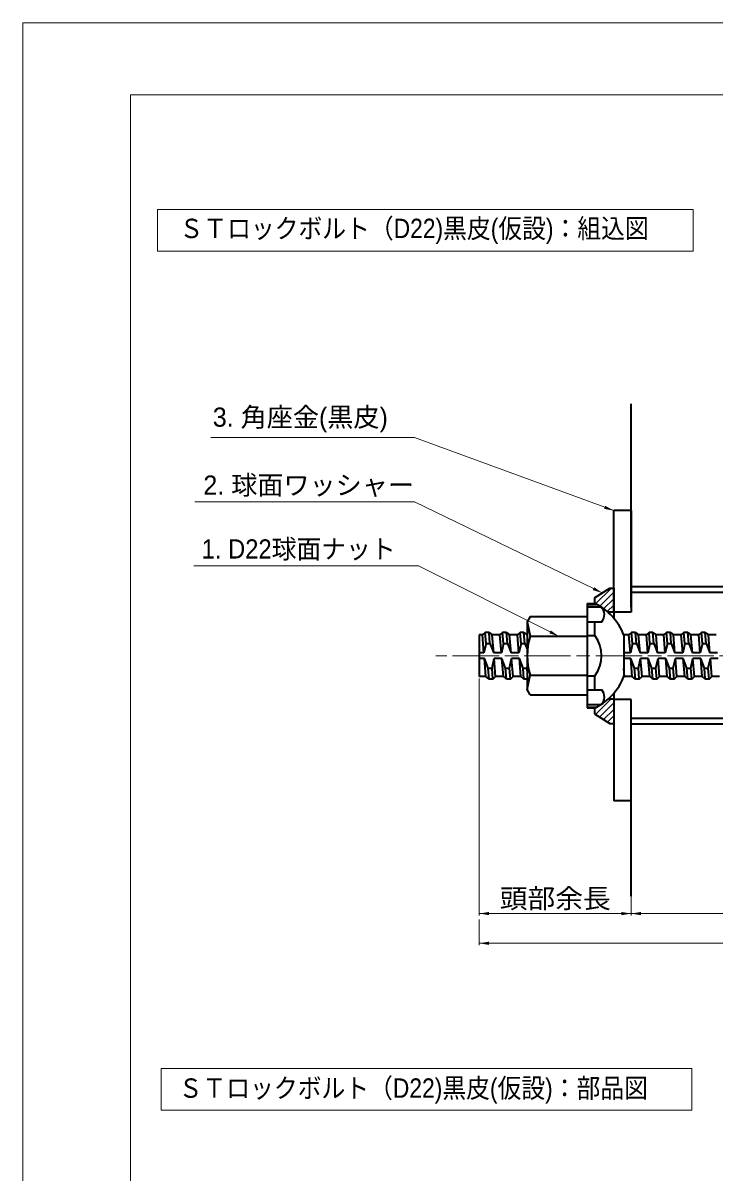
# Model space of a CAD drawing. Units: millimetres at full size, sheet at 1:2; details may follow other scales. Extents: x 2048 to 3730, y 1125 to 2313.
# Drawn here: x 2048 to 2405, y 1719 to 2313 of the extents above; entities that cross this region are included whole.
import ezdxf
from ezdxf.enums import TextEntityAlignment as Align

# ---------------------------------------------------------------- set-up
doc = ezdxf.new("R2010")
doc.units = ezdxf.units.MM
doc.header["$LTSCALE"] = 2
doc.linetypes.add('CHAIN', pattern=[18.5, 12, -1.5, 3.5, -1.5])
for name, color, linetype, lineweight in [('1 外形線', 7, 'Continuous', 35), ('2 細い実線', 2, 'Continuous', 20), ('4中心線', 1, 'CHAIN', 15), ('5 想像線', 7, 'Continuous', 13), ('6寸法線', 4, 'Continuous', 13), ('7 枠・タイトル', 7, 'Continuous', 13), ('Defpoints_2', 7, 'Continuous', 13)]:
    doc.layers.add(name, color=color, linetype=linetype, lineweight=lineweight)
doc.styles.add('ＭＳ Ｐゴシック', font='')
doc.styles.get('ＭＳ Ｐゴシック').set_extended_font_data('MS PGothic')
pattern_1 = [(45, (1424.96, 1747.624), (-1.6838, 1.6838), [])]

# ---------------------------------------------------------------- blocks, each defined once
blk = doc.blocks.new('filled_arrow')
at = {"color": 0, "linetype": 'Continuous', "lineweight": -2}
blk.add_solid([(7.5, 1.25), (0, 0), (7.5, -1.25)], dxfattribs=at)

msp = doc.modelspace()

# ---------------------------------------------------------------- hatches: boundary and pattern name
at = {"layer": '2 細い実線'}
h = msp.add_hatch(dxfattribs=at)
h.set_pattern_fill('USER', color=3, style=0, pattern_type=2)
h.set_pattern_definition(pattern_1)
h.paths.add_polyline_path([(2342.924, 2016.04), (2342.924, 2013.152, -0.0702), (2349.924, 2008.54), (2352.924, 2008.54), (2352.924, 2021.04), (2350.924, 2021.04)])
h = msp.add_hatch(dxfattribs=at)
h.set_pattern_fill('USER', color=3, style=0, pattern_type=2)
h.set_pattern_definition(pattern_1)
h.paths.add_polyline_path([(2352.924, 1963.54), (2349.924, 1963.54, -0.0702), (2342.924, 1958.928), (2342.924, 1956.04), (2350.924, 1951.04), (2352.924, 1951.04)])

# ---------------------------------------------------------------- linework, layer by layer
at = {"layer": '1 外形線'}
for p, q in [((2361.924, 2011.16), (2361.927, 2116.308)), ((2352.924, 2008.65), (2352.925, 2061.049)), ((2361.925, 2061.049), (2352.925, 2061.049)), ((2361.925, 2061.049), (2352.925, 2061.049)), ((2361.925, 2061.049), (2361.924, 2008.649)), ((2342.924, 2016.04), (2350.924, 2021.04)), ((2350.924, 2021.04), (2352.924, 2021.04)), ((2352.924, 2021.04), (2352.924, 2005.488)), ((2561.161, 2021.655), (2361.922, 2021.661)), ((2342.924, 2016.04), (2342.924, 2013.04)), ((2561.16, 2018.655), (2361.922, 2018.661)), ((2339.157, 2013.04), (2339.157, 1959.04)), ((2339.157, 2013.04), (2343.157, 2013.04)), ((2339.157, 2012.586), (2344.057, 2012.586)), ((2339.157, 2011.325), (2346.227, 2011.325)), ((2343.157, 2012.586), (2343.157, 2013.04)), ((2352.924, 2008.54), (2349.924, 2008.54)), ((2361.924, 2008.649), (2352.924, 2008.65)), ((2309.72, 2006.248), (2308.157, 2003.54)), ((2308.157, 2003.54), (2308.157, 1968.54)), ((2308.157, 2003.54), (2309.72, 1996.144)), ((2309.72, 2006.248), (2339.157, 2006.248)), ((2339.157, 2003.586), (2346.701, 2003.586)), ((2343.157, 1996.433), (2343.157, 2003.586)), ((2283.412, 1996.803), (2283.413, 1975.303)), ((2285.078, 1996.785), (2283.412, 1996.785)), ((2286.471, 1998.135), (2285.078, 1996.785)), ((2285.842, 1987.535), (2285.078, 1996.785)), ((2288.472, 1998.134), (2286.471, 1998.135)), ((2286.947, 1992.385), (2286.471, 1998.135)), ((2288.946, 1992.385), (2288.472, 1998.134)), ((2288.472, 1998.134), (2290.088, 1996.785)), ((2294.101, 1996.785), (2290.088, 1996.785)), ((2290.852, 1987.535), (2290.088, 1996.785)), ((2295.494, 1998.135), (2294.101, 1996.785)), ((2294.865, 1987.535), (2294.101, 1996.785)), ((2297.495, 1998.134), (2295.494, 1998.135)), ((2295.97, 1992.385), (2295.494, 1998.135)), ((2297.969, 1992.384), (2297.495, 1998.134)), ((2297.495, 1998.134), (2299.111, 1996.785)), ((2303.124, 1996.785), (2299.111, 1996.785)), ((2299.875, 1987.535), (2299.111, 1996.785)), ((2304.517, 1998.135), (2303.124, 1996.785)), ((2303.888, 1987.535), (2303.124, 1996.785)), ((2306.518, 1998.134), (2304.517, 1998.135)), ((2304.993, 1992.384), (2304.517, 1998.135)), ((2306.992, 1992.384), (2306.518, 1998.134)), ((2306.518, 1998.134), (2308.134, 1996.785)), ((2308.157, 1996.785), (2308.134, 1996.785)), ((2308.157, 1996.504), (2308.134, 1996.785)), ((2309.72, 1996.144), (2339.157, 1996.144)), ((2339.157, 1996.433), (2343.157, 1996.433)), ((2360.745, 1996.785), (2358.157, 1996.785)), ((2358.157, 1996.609), (2358.157, 1975.472)), ((2362.138, 1998.134), (2360.745, 1996.785)), ((2361.509, 1987.535), (2360.745, 1996.785)), ((2364.138, 1998.135), (2362.138, 1998.134)), ((2362.614, 1992.384), (2362.138, 1998.134)), ((2364.138, 1998.135), (2365.755, 1996.785)), ((2364.613, 1992.384), (2364.138, 1998.134)), ((2369.769, 1996.785), (2365.755, 1996.785)), ((2366.52, 1987.534), (2365.755, 1996.785)), ((2371.162, 1998.134), (2369.769, 1996.785)), ((2370.533, 1987.534), (2369.769, 1996.785)), ((2373.162, 1998.134), (2371.162, 1998.134)), ((2371.638, 1992.384), (2371.162, 1998.134)), ((2373.162, 1998.134), (2374.779, 1996.785)), ((2373.638, 1992.384), (2373.162, 1998.134)), ((2378.793, 1996.784), (2374.779, 1996.785)), ((2375.543, 1987.534), (2374.779, 1996.785)), ((2379.557, 1987.534), (2378.792, 1996.783)), ((2380.186, 1998.134), (2378.793, 1996.784)), ((2382.186, 1998.134), (2380.186, 1998.134)), ((2380.661, 1992.384), (2380.186, 1998.134)), ((2382.186, 1998.134), (2383.803, 1996.784)), ((2382.661, 1992.384), (2382.186, 1998.134)), ((2384.567, 1987.534), (2383.803, 1996.784)), ((2387.816, 1996.784), (2383.803, 1996.784)), ((2389.21, 1998.134), (2387.816, 1996.784)), ((2388.581, 1987.534), (2387.816, 1996.784)), ((2391.21, 1998.133), (2389.21, 1998.134)), ((2389.685, 1992.384), (2389.21, 1998.134)), ((2391.21, 1998.133), (2392.827, 1996.783)), ((2391.685, 1992.383), (2391.21, 1998.133)), ((2396.84, 1996.784), (2392.827, 1996.784)), ((2393.591, 1987.534), (2392.827, 1996.783)), ((2398.234, 1998.133), (2396.84, 1996.784)), ((2397.605, 1987.533), (2396.84, 1996.784)), ((2400.233, 1998.133), (2398.234, 1998.133)), ((2398.709, 1992.384), (2398.234, 1998.133)), ((2400.233, 1998.133), (2401.851, 1996.784)), ((2400.709, 1992.383), (2400.233, 1998.133)), ((2405.864, 1996.784), (2401.851, 1996.784)), ((2402.615, 1987.533), (2401.851, 1996.784)), ((2286.947, 1992.385), (2285.842, 1987.535)), ((2286.947, 1992.385), (2288.946, 1992.385)), ((2288.946, 1992.385), (2290.852, 1987.535)), ((2295.97, 1992.385), (2294.865, 1987.535)), ((2295.97, 1992.385), (2297.969, 1992.384)), ((2297.969, 1992.384), (2299.875, 1987.535)), ((2304.993, 1992.384), (2303.888, 1987.535)), ((2304.993, 1992.384), (2306.992, 1992.384)), ((2306.992, 1992.384), (2308.157, 1989.42)), ((2362.614, 1992.384), (2361.509, 1987.535)), ((2362.614, 1992.384), (2364.613, 1992.384)), ((2364.613, 1992.384), (2366.52, 1987.534)), ((2371.638, 1992.384), (2370.533, 1987.534)), ((2371.638, 1992.384), (2373.638, 1992.384)), ((2373.638, 1992.384), (2375.543, 1987.534)), ((2380.661, 1992.384), (2379.557, 1987.534)), ((2380.661, 1992.384), (2382.661, 1992.384)), ((2382.661, 1992.384), (2384.567, 1987.534)), ((2389.685, 1992.384), (2388.581, 1987.534)), ((2389.685, 1992.384), (2391.685, 1992.383)), ((2391.685, 1992.383), (2393.591, 1987.534)), ((2398.709, 1992.384), (2397.605, 1987.533)), ((2398.709, 1992.384), (2400.709, 1992.383)), ((2400.709, 1992.383), (2402.615, 1987.533)), ((2285.842, 1987.535), (2283.412, 1987.535)), ((2286.09, 1984.536), (2283.412, 1984.535)), ((2287.996, 1979.685), (2286.09, 1984.536)), ((2286.854, 1975.285), (2286.09, 1984.536)), ((2289.996, 1979.685), (2291.1, 1984.536)), ((2294.865, 1987.535), (2290.852, 1987.535)), ((2295.113, 1984.535), (2291.1, 1984.535)), ((2291.864, 1975.285), (2291.1, 1984.535)), ((2297.019, 1979.685), (2295.113, 1984.535)), ((2295.877, 1975.285), (2295.113, 1984.535)), ((2299.019, 1979.685), (2300.123, 1984.535)), ((2303.888, 1987.535), (2299.875, 1987.535)), ((2304.136, 1984.535), (2300.123, 1984.535)), ((2300.887, 1975.285), (2300.123, 1984.535)), ((2306.042, 1979.684), (2304.136, 1984.535)), ((2304.9, 1975.285), (2304.136, 1984.535)), ((2361.509, 1987.535), (2358.157, 1987.535)), ((2361.757, 1984.535), (2358.157, 1984.534)), ((2362.521, 1975.284), (2361.757, 1984.535)), ((2363.663, 1979.684), (2361.757, 1984.535)), ((2365.663, 1979.685), (2366.767, 1984.534)), ((2370.533, 1987.534), (2366.52, 1987.534)), ((2370.781, 1984.535), (2366.767, 1984.534)), ((2367.531, 1975.285), (2366.767, 1984.534)), ((2371.545, 1975.284), (2370.781, 1984.535)), ((2372.687, 1979.684), (2370.781, 1984.535)), ((2374.687, 1979.685), (2375.791, 1984.534)), ((2379.557, 1987.534), (2375.543, 1987.534)), ((2376.555, 1975.284), (2375.791, 1984.534)), ((2379.805, 1984.534), (2375.791, 1984.534)), ((2380.569, 1975.284), (2379.805, 1984.534)), ((2381.71, 1979.684), (2379.805, 1984.534)), ((2383.711, 1979.684), (2384.815, 1984.534)), ((2388.581, 1987.534), (2384.567, 1987.534)), ((2385.579, 1975.284), (2384.815, 1984.534)), ((2388.828, 1984.533), (2384.815, 1984.534)), ((2389.593, 1975.284), (2388.828, 1984.533)), ((2390.734, 1979.684), (2388.828, 1984.533)), ((2392.734, 1979.684), (2393.839, 1984.534)), ((2397.604, 1987.534), (2393.591, 1987.534)), ((2397.852, 1984.534), (2393.839, 1984.534)), ((2394.603, 1975.284), (2393.839, 1984.533)), ((2398.617, 1975.284), (2397.852, 1984.534)), ((2399.758, 1979.683), (2397.852, 1984.534)), ((2401.758, 1979.684), (2402.862, 1984.534)), ((2406.629, 1987.533), (2402.615, 1987.533)), ((2403.626, 1975.284), (2402.862, 1984.534)), ((2406.876, 1984.533), (2402.862, 1984.534)), ((2287.996, 1979.685), (2289.996, 1979.685)), ((2288.471, 1973.935), (2287.996, 1979.685)), ((2290.471, 1973.934), (2289.996, 1979.685)), ((2297.019, 1979.685), (2299.019, 1979.685)), ((2297.494, 1973.935), (2297.019, 1979.685)), ((2299.494, 1973.934), (2299.019, 1979.685)), ((2306.042, 1979.684), (2308.042, 1979.685)), ((2306.517, 1973.934), (2306.042, 1979.684)), ((2308.042, 1979.685), (2308.158, 1980.195)), ((2308.158, 1978.281), (2308.042, 1979.685)), ((2358.507, 1975.285), (2358.157, 1979.522)), ((2363.663, 1979.684), (2365.663, 1979.685)), ((2364.138, 1973.934), (2363.663, 1979.684)), ((2366.137, 1973.934), (2365.663, 1979.685)), ((2372.687, 1979.684), (2374.687, 1979.685)), ((2373.162, 1973.934), (2372.687, 1979.684)), ((2375.161, 1973.934), (2374.687, 1979.685)), ((2382.185, 1973.934), (2381.71, 1979.684)), ((2381.71, 1979.684), (2383.71, 1979.684)), ((2384.185, 1973.934), (2383.71, 1979.684)), ((2391.209, 1973.934), (2390.734, 1979.684)), ((2390.734, 1979.684), (2392.734, 1979.684)), ((2393.209, 1973.933), (2392.734, 1979.684)), ((2399.758, 1979.683), (2401.758, 1979.684)), ((2400.234, 1973.933), (2399.758, 1979.683)), ((2402.233, 1973.933), (2401.758, 1979.684)), ((2286.854, 1975.285), (2283.413, 1975.285)), ((2288.471, 1973.935), (2286.854, 1975.285)), ((2290.471, 1973.934), (2288.471, 1973.935)), ((2290.471, 1973.934), (2291.864, 1975.285)), ((2295.877, 1975.285), (2291.864, 1975.285)), ((2297.494, 1973.935), (2295.877, 1975.285)), ((2299.494, 1973.934), (2297.494, 1973.935)), ((2299.494, 1973.934), (2300.887, 1975.285)), ((2304.9, 1975.285), (2300.887, 1975.285)), ((2306.517, 1973.934), (2304.9, 1975.285)), ((2308.158, 1973.934), (2306.517, 1973.934)), ((2308.157, 1968.54), (2309.72, 1975.937)), ((2309.72, 1975.937), (2339.157, 1975.937)), ((2339.157, 1975.648), (2343.157, 1975.648)), ((2343.157, 1968.495), (2343.157, 1975.648)), ((2358.157, 1974.946), (2358.507, 1975.285)), ((2362.521, 1975.284), (2358.508, 1975.285)), ((2364.138, 1973.934), (2362.521, 1975.284)), ((2366.137, 1973.934), (2364.138, 1973.934)), ((2366.137, 1973.934), (2367.531, 1975.285)), ((2371.545, 1975.284), (2367.531, 1975.285)), ((2373.162, 1973.934), (2371.545, 1975.284)), ((2375.161, 1973.934), (2373.162, 1973.934)), ((2375.161, 1973.934), (2376.555, 1975.284)), ((2380.569, 1975.284), (2376.555, 1975.284)), ((2382.185, 1973.934), (2380.569, 1975.284)), ((2384.185, 1973.934), (2382.185, 1973.934)), ((2384.185, 1973.934), (2385.579, 1975.284)), ((2389.593, 1975.284), (2385.579, 1975.284)), ((2391.209, 1973.934), (2389.593, 1975.284)), ((2393.209, 1973.933), (2391.209, 1973.934)), ((2393.209, 1973.933), (2394.603, 1975.284)), ((2398.617, 1975.284), (2394.603, 1975.284)), ((2400.234, 1973.933), (2398.617, 1975.284)), ((2402.233, 1973.933), (2400.234, 1973.933)), ((2402.233, 1973.933), (2403.626, 1975.284)), ((2407.641, 1975.283), (2403.626, 1975.284)), ((2309.72, 1965.833), (2308.157, 1968.54)), ((2339.157, 1968.495), (2346.701, 1968.495)), ((2352.924, 1966.593), (2352.924, 1951.04)), ((2309.72, 1965.833), (2339.157, 1965.833)), ((2339.157, 1960.756), (2346.227, 1960.756)), ((2352.924, 1963.54), (2349.924, 1963.54)), ((2352.923, 1963.45), (2352.921, 1911.049)), ((2361.923, 1963.449), (2352.923, 1963.45)), ((2361.921, 1911.049), (2361.923, 1963.449)), ((2361.921, 1861.734), (2361.923, 1961.16)), ((2339.157, 1959.495), (2344.057, 1959.495)), ((2339.157, 1959.04), (2343.157, 1959.04)), ((2342.924, 1959.04), (2342.924, 1956.04)), ((2342.924, 1956.04), (2350.924, 1951.04)), ((2343.157, 1959.04), (2343.157, 1959.495)), ((2350.924, 1951.04), (2352.924, 1951.04)), ((2561.158, 1953.655), (2361.92, 1953.661)), ((2561.158, 1950.655), (2361.92, 1950.661)), ((2361.921, 1911.049), (2352.921, 1911.049))]:
    msp.add_line(p, q, dxfattribs=at)
for centre, radius, start, end in [((2330.081, 1986.04), 30, 48.59038, 64.65267), ((2330.081, 1986.04), 30, 20.62761, 64.15807), ((2342.656, 2007.222), 5.439, 318.04281, 48.97274), ((2341.488, 1986.04), 33.335, 162.35654, 197.64346), ((2329.513, 1986.04), 17.151, 322.70509, 37.29491), ((2330.081, 1986.04), 30, 295.84193, 339.37239), ((2342.656, 1964.859), 5.439, 311.02726, 41.95719), ((2330.081, 1986.04), 30, 295.34733, 311.40962)]:
    msp.add_arc(centre, radius, start, end, dxfattribs=at)
at = {"layer": '4中心線'}
msp.add_line((3625.618, 1986.041), (2261.035, 1986.041), dxfattribs=at)
at = {"layer": '5 想像線'}
for p in [(2103.2, 1162.373), (3673.896, 2275.926)]:
    msp.add_line(p, (2103.2, 2275.926), dxfattribs=at)
at = {"layer": '6寸法線'}
for p, q in [((2283.413, 1974.303), (2283.413, 1851.761)), ((2361.915, 1863.581), (2361.915, 1851.761)), ((2361.915, 1861.125), (2361.915, 1851.761)), ((2283.413, 1852.761), (2361.915, 1852.761)), ((2283.413, 1849.761), (2283.413, 1836.396)), ((2361.915, 1852.761), (2561.153, 1852.761)), ((2283.413, 1837.396), (3542.948, 1837.396))]:
    msp.add_line(p, q, dxfattribs=at)
for points in [[(2352.925, 2061.049), (2348.232, 2062.774), (2249.962, 2098.884), (2144.574, 2098.884)], [(2346.924, 2018.54), (2342.425, 2020.723), (2249.962, 2065.576), (2136.338, 2065.576)], [(2324.439, 1996.144), (2319.972, 1998.391), (2252.003, 2032.576), (2135.898, 2032.576)]]:
    msp.add_lwpolyline(points, dxfattribs=at)
at = {"layer": '7 枠・タイトル'}
for p, q in [((2117.165, 2216.675), (2393.986, 2216.675)), ((2117.165, 2216.675), (2117.165, 2195.104)), ((2393.986, 2216.675), (2393.986, 2195.104)), ((2117.165, 2195.104), (2393.986, 2195.104)), ((2119.038, 1772.658), (2393.266, 1772.658)), ((2119.038, 1772.658), (2119.038, 1751.087)), ((2393.266, 1772.658), (2393.266, 1751.087)), ((2119.038, 1751.087), (2393.266, 1751.087))]:
    msp.add_line(p, q, dxfattribs=at)
at = {"layer": 'Defpoints_2'}
msp.add_lwpolyline([(2047.548, 1125.149), (3729.548, 1125.149), (3729.548, 2313.149), (2047.548, 2313.149)], close=True, dxfattribs=at)

# ---------------------------------------------------------------- block references
at = {"layer": '6寸法線', "xscale": 0.667, "yscale": 0.667}
for p, rotation in [((2352.925, 2061.049), 159.8), ((2346.924, 2018.54), 154.1), ((2324.439, 1996.144), 153.3), ((2361.915, 1852.761), 180)]:
    msp.add_blockref('filled_arrow', p, dxfattribs=dict(at, rotation=rotation))
for p in [(2283.413, 1852.761), (2361.915, 1852.761), (2283.413, 1837.396)]:
    msp.add_blockref('filled_arrow', p, dxfattribs=at)

# ---------------------------------------------------------------- texts
at = {"layer": '6寸法線', "color": 7, "style": 'ＭＳ Ｐゴシック'}
for s, p in [('3. 角座金(黒皮)', (2145.658, 2101.475)), ('2. 球面ワッシャー', (2140.783, 2066.341))]:
    msp.add_text(s, height=9.897, dxfattribs=at).set_placement(p, align=Align.BOTTOM_LEFT)
at = {"layer": '6寸法線', "color": 7, "style": 'ＭＳ Ｐゴシック', "width": 0.95}
msp.add_text('1. D22球面ナット', height=9.897, dxfattribs=at).set_placement((2139.85, 2033.341), align=Align.BOTTOM_LEFT)
at = {"layer": '6寸法線', "style": 'ＭＳ Ｐゴシック', "width": 1.05}
msp.add_text('頭部余長', height=10.02, dxfattribs=at).set_placement((2322.664, 1860.578), align=Align.MIDDLE_CENTER)
at = {"layer": '7 枠・タイトル', "style": 'ＭＳ Ｐゴシック', "width": 0.9}
for s, p in [('ＳＴロックボルト（D22)黒皮(仮設)：組込図', (2128.445, 2198.935)), ('ＳＴロックボルト（D22)黒皮(仮設)：部品図', (2128.033, 1754.526))]:
    msp.add_text(s, height=10.02, dxfattribs=at).set_placement(p, align=Align.BOTTOM_LEFT)

doc.saveas('drawing.dxf')
